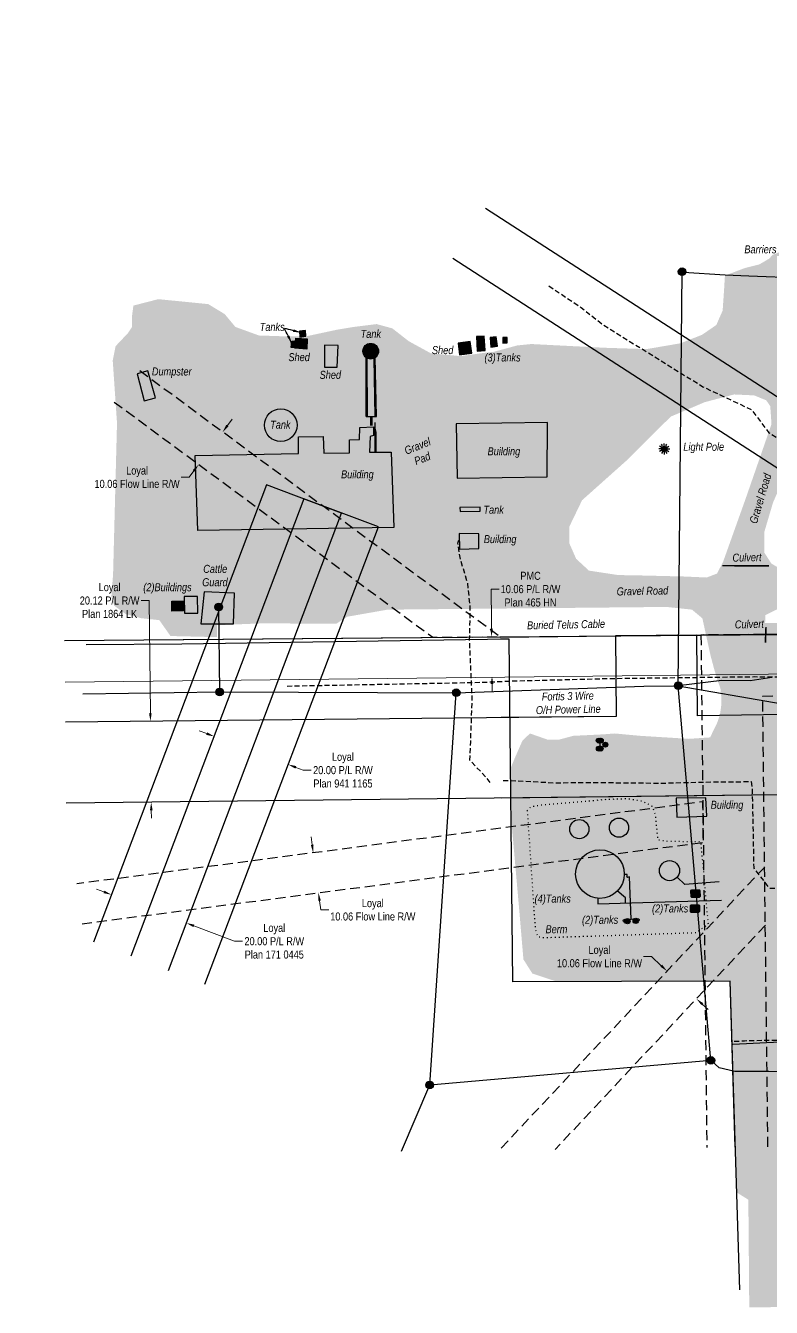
# Model space of a CAD drawing. Extents: x 675835 to 685285, y 5733153 to 5738077.
# Drawn here: x 682782 to 683713, y 5733308 to 5734909 of the extents above; entities that cross this region are included whole.
import ezdxf

# ---------------------------------------------------------------- set-up
doc = ezdxf.new("R2010")
doc.units = 0
doc.header["$LTSCALE"] = 5
doc.header["$PDMODE"] = 34
doc.header["$PDSIZE"] = 0.03
for name, pattern in [('foc-ACCESSROAD', [3.75, 2.5, -1.25]), ('foc-FLOWLINE', [3.75, 2.5, -1.25]), ('foc-TOPO', [1, 0.2, -0.8]), ('POWERLINE5', [7.8, 2.4, -0.6, 0.6, -0.6, 0.6, -0.6, 2.4]), ('UG_PIPE', [1.875, 1.25, -0.625])]:
    doc.linetypes.add(name, pattern=pattern)
doc.layers.get('Defpoints').update_dxf_attribs({"color": 9})
for name, color, linetype in [('AS-CABLE', 224, 'foc-CABLE'), ('AS-FENCE', 48, 'foc-FENCE'), ('AS-PIPE-UG', 44, 'UG_PIPE'), ('AS-POWER', 104, 'foc-POWER'), ('AS-POWER-EXISTING', 72, 'POWERLINE5'), ('AS-POWER-EXISTING-PP', 72, 'Continuous'), ('AS-ROADS', 254, 'Continuous'), ('AS-SYMBOL', 7, 'Continuous'), ('AS-TELUS', 224, 'foc-TEL'), ('C-AR', 13, 'foc-ACCESSROAD'), ('C-FLOWLINE', 13, 'foc-FLOWLINE'), ('C-RW', 13, 'Continuous'), ('T-GENERAL', 48, 'foc-TOPO')]:
    doc.layers.add(name, color=color, linetype=linetype)
for name, color, linetype, true_color in [('AS-PIPE-AG', 7, 'Continuous', 0x7d00fa), ('AS-STRUCTURE-H', 7, 'Continuous', 0xa8a8a8), ('AS-STRUCTURE-T', 7, 'Continuous', 0x454545)]:
    doc.layers.add(name, color=color, linetype=linetype, true_color=true_color)
doc.layers.add('AS-STRUCTURE', color=7, linetype='Continuous', lineweight=30, true_color=0x595959)
for name, color, linetype, lineweight in [('C-FLOWLINE-T', 13, 'Continuous', 9), ('C-RW-T', 13, 'Continuous', 9), ('F-RW-T', 190, 'Continuous', 9), ('T-TEXT', 48, 'Continuous', 18)]:
    doc.layers.add(name, color=color, linetype=linetype, lineweight=lineweight)
doc.styles.add('80CG', font='ARIALN.TTF', dxfattribs={"height": 10})
doc.styles.add('80L', font='ARIALN.TTF', dxfattribs={"height": 10})
doc.styles.add('foc-LtypeFont', font='ARIALN.TTF', dxfattribs={"height": 7.35})
doc.linetypes.add('foc-CABLE', pattern='A,2,-1,["C",foc-LtypeFont,S=0.2,R=0,X=-0.625,Y=-0.75],-1.24,8', length=12.24)
doc.linetypes.add('foc-FENCE', pattern='A,10,-1,["X",foc-LtypeFont,S=0.2,R=0,X=-0.625,Y=-0.75],-1.24', length=12.24)
doc.linetypes.add('foc-POWER', pattern='A,6,-1,["P",foc-LtypeFont,S=0.2,R=0,X=-0.625,Y=-0.75],-1.24,4', length=12.24)
doc.linetypes.add('foc-POWER-NOLINE', pattern='A,0,-4,["P",foc-LtypeFont,S=0.2,R=0,X=-0.625,Y=-0.75],-8.24', length=12.24)
doc.linetypes.add('foc-TEL', pattern='A,2,-1,["T",foc-LtypeFont,S=0.2,R=0,X=-0.425,Y=-0.75],-1.24,8', length=12.24)
doc.linetypes.add('foc-TEL-NOLINE', pattern='A,0,-2,["T",foc-LtypeFont,S=0.2,R=0,X=-0.425,Y=-0.75],-10.24', length=12.24)
doc.dimstyles.new('Compass 5 000', dxfattribs={"dimscale": 5, "dimtxt": 9, "dimasz": 2, "dimexe": 0.2, "dimexo": 0.0625, "dimgap": 0.5, "dimtad": 0, "dimtih": 1, "dimtoh": 1, "dimzin": 0, "dimdsep": 46, "dimtxsty": '80CG', "dimcen": 0.1, "dimse1": 1, "dimse2": 1, "dimclrd": 256, "dimclrt": 256, "dimaunit": 1, "dimadec": 4, "dimazin": 0, "dimtfac": 0.06, "dimtofl": 0, "dimtmove": 0, "dimatfit": 1, "dimfxl": 0.2, "dimtolj": 1, "dimtzin": 0, "dimlwd": -1, "dimarcsym": 0})

# ---------------------------------------------------------------- blocks, each defined once
blk = doc.blocks.new('POWERPOLE')
h = blk.add_hatch(color=255)
edge = h.paths.add_edge_path()
edge.add_arc((0, 0), 0.96, 0, 360)
at = {"linetype": 'Continuous'}
for p, q in [((0.68, -0.68), (-0.68, 0.68)), ((-0.68, -0.68), (0.68, 0.68))]:
    blk.add_line(p, q, dxfattribs=at)
blk.add_circle((0, 0), 0.96, dxfattribs=at)
blk = doc.blocks.new('*D711')
at = {"layer": 'C-FLOWLINE-T', "transparency": 16777216}
for p, q in [((683563, 5733745.9), (683553, 5733745.9)), ((683575.1, 5733734.6), (683563, 5733745.9)), ((683626.4, 5733686.5), (683633.7, 5733679.7))]:
    blk.add_line(p, q, dxfattribs=at)
for points in [[(683576.3, 5733735.8), (683574, 5733733.3), (683582.4, 5733727.7)], [(683627.6, 5733687.7), (683625.3, 5733685.3), (683619.1, 5733693.3)]]:
    blk.add_solid(points, dxfattribs=at)
at = {"layer": 'Defpoints', "color": 0, "transparency": 16777216}
for p in [(683656, 5733806.3), (683692.7, 5733771.9), (683619.1, 5733693.3)]:
    blk.add_point(p, dxfattribs=at)
at = {"layer": 'C-FLOWLINE-T', "transparency": 16777216, "insert": (683498, 5733745.9), "char_height": 10, "attachment_point": 5, "style": '80CG'}
blk.add_mtext('\\A1;Loyal\\P10.06 Flow Line R/W', dxfattribs=at)
blk = doc.blocks.new('*D712')
at = {"layer": 'C-FLOWLINE-T', "transparency": 16777216}
for p, q in [((683139.3, 5733885.4), (683138, 5733895.4)), ((683148.5, 5733815.7), (683150, 5733804.3)), ((683150, 5733804.3), (683160, 5733804.3))]:
    blk.add_line(p, q, dxfattribs=at)
for points in [[(683141, 5733885.7), (683137.7, 5733885.2), (683140.6, 5733875.5)], [(683150.1, 5733816), (683146.8, 5733815.5), (683147.2, 5733825.7)]]:
    blk.add_solid(points, dxfattribs=at)
at = {"layer": 'Defpoints', "color": 0, "transparency": 16777216}
for p in [(683559.7, 5733930.5), (683566.3, 5733880.6), (683147.2, 5733825.7)]:
    blk.add_point(p, dxfattribs=at)
at = {"layer": 'C-FLOWLINE-T', "transparency": 16777216, "insert": (683215, 5733804.3), "char_height": 10, "attachment_point": 5, "style": '80CG'}
blk.add_mtext('\\A1;Loyal\\P10.06 Flow Line R/W', dxfattribs=at)
blk = doc.blocks.new('*D713')
at = {"layer": 'C-FLOWLINE-T', "transparency": 16777216}
for p, q in [((683033.5, 5734409.3), (683039.4, 5734417.3)), ((682985.7, 5734344.7), (682975.7, 5734344.7)), ((682991.7, 5734352.7), (682985.7, 5734344.7))]:
    blk.add_line(p, q, dxfattribs=at)
for points in [[(683032.1, 5734410.3), (683034.8, 5734408.3), (683027.5, 5734401.2)], [(682990.3, 5734353.7), (682993, 5734351.7), (682997.6, 5734360.8)]]:
    blk.add_solid(points, dxfattribs=at)
at = {"layer": 'Defpoints', "color": 0, "transparency": 16777216}
for p in [(683051.2, 5734383.7), (682997.6, 5734360.8), (683021.4, 5734343.2)]:
    blk.add_point(p, dxfattribs=at)
at = {"layer": 'C-FLOWLINE-T', "transparency": 16777216, "insert": (682920.7, 5734344.7), "char_height": 10, "attachment_point": 5, "style": '80CG'}
blk.add_mtext('\\A1;Loyal\\P10.06 Flow Line R/W', dxfattribs=at)
blk = doc.blocks.new('*D720')
at = {"layer": 'C-RW-T', "transparency": 16777216}
for p, q in [((682935.9, 5734190.7), (682925.9, 5734190.7)), ((682937.3, 5734049.9), (682935.9, 5734190.7)), ((682938.4, 5733928.8), (682938.5, 5733918.8))]:
    blk.add_line(p, q, dxfattribs=at)
for points in [[(682938.9, 5734049.9), (682935.6, 5734049.9), (682937.4, 5734039.9)], [(682940.1, 5733928.8), (682936.8, 5733928.8), (682938.3, 5733938.8)]]:
    blk.add_solid(points, dxfattribs=at)
at = {"layer": 'Defpoints', "color": 0, "transparency": 16777216}
for p in [(682462.3, 5734035.4), (682463.3, 5733934.3), (682938.3, 5733938.8)]:
    blk.add_point(p, dxfattribs=at)
at = {"layer": 'C-RW-T', "transparency": 16777216, "insert": (682886.4, 5734190.7), "char_height": 10, "attachment_point": 5, "style": '80CG'}
blk.add_mtext('\\A1;Loyal\\P20.12 P/L R/W\\PPlan 1864 LK', dxfattribs=at)
blk = doc.blocks.new('*D721')
at = {"layer": 'C-RW-T', "transparency": 16777216}
for p, q in [((682879.3, 5733826.8), (682870, 5733830.3)), ((682991.5, 5733784.3), (683042.5, 5733765.1)), ((683042.5, 5733765.1), (683052.5, 5733765.1))]:
    blk.add_line(p, q, dxfattribs=at)
for points in [[(682879.9, 5733828.3), (682878.7, 5733825.2), (682888.7, 5733823.2)], [(682992.1, 5733785.9), (682991, 5733782.8), (682982.2, 5733787.9)]]:
    blk.add_solid(points, dxfattribs=at)
at = {"layer": 'Defpoints', "color": 0, "transparency": 16777216}
for p in [(682886.7, 5733817.9), (682980.2, 5733782.5), (682982.2, 5733787.9)]:
    blk.add_point(p, dxfattribs=at)
at = {"layer": 'C-RW-T', "transparency": 16777216, "insert": (683092, 5733765.1), "char_height": 10, "attachment_point": 5, "style": '80CG'}
blk.add_mtext('\\A1;Loyal\\P20.00 P/L R/W\\PPlan 171 0445', dxfattribs=at)
blk = doc.blocks.new('*D722')
at = {"layer": 'C-RW-T', "transparency": 16777216}
for p, q in [((683007.6, 5734024.5), (682998.2, 5734028)), ((683118.8, 5733982.3), (683128.1, 5733978.8)), ((683128.1, 5733978.8), (683138.1, 5733978.8))]:
    blk.add_line(p, q, dxfattribs=at)
for points in [[(683008.2, 5734026.1), (683007, 5734022.9), (683016.9, 5734021)], [(683119.4, 5733983.9), (683118.2, 5733980.8), (683109.4, 5733985.9)]]:
    blk.add_solid(points, dxfattribs=at)
at = {"layer": 'Defpoints', "color": 0, "transparency": 16777216}
for p in [(683007.3, 5733995.6), (683109.4, 5733985.9), (683099.8, 5733960.6)]:
    blk.add_point(p, dxfattribs=at)
at = {"layer": 'C-RW-T', "transparency": 16777216, "insert": (683177.7, 5733978.8), "char_height": 10, "attachment_point": 5, "style": '80CG'}
blk.add_mtext('\\A1;Loyal\\P20.00 P/L R/W\\PPlan 941 1165', dxfattribs=at)
blk = doc.blocks.new('*D724')
at = {"layer": 'Defpoints', "color": 0, "transparency": 16777216}
for p in [(683756, 5734148.8), (683363.3, 5734145.4), (683756.4, 5734099.9)]:
    blk.add_point(p, dxfattribs=at)
at = {"layer": 'F-RW-T', "transparency": 16777216}
for p, q in [((683372.8, 5734204.9), (683362.8, 5734204.9)), ((683362.8, 5734204.9), (683363.2, 5734165.4)), ((683363.3, 5734155.4), (683363.2, 5734165.4)), ((683363.9, 5734086.5), (683363.9, 5734076.5))]:
    blk.add_line(p, q, dxfattribs=at)
for points in [[(683364.9, 5734155.4), (683361.6, 5734155.4), (683363.3, 5734145.4)], [(683365.5, 5734086.5), (683362.2, 5734086.5), (683363.8, 5734096.5)]]:
    blk.add_solid(points, dxfattribs=at)
at = {"layer": 'F-RW-T', "transparency": 16777216, "insert": (683411.9, 5734204.9), "char_height": 10, "attachment_point": 5, "style": '80CG'}
blk.add_mtext('\\A1;PMC\\P10.06 P/L R/W\\PPlan 465 HN', dxfattribs=at)
blk = doc.blocks.new('RISER')
h = blk.add_hatch(color=255)
h.dxf.hatch_style = 1
edge = h.paths.add_edge_path()
edge.add_arc((0, 0), 0.7, 0, 360)
blk.add_hatch(color=13).paths.add_polyline_path([(0.58, -0.15), (-0.58, -0.15, 0.774597)])
at = {"color": 13}
blk.add_line((-0.58, -0.15), (0.58, -0.15), dxfattribs=at)
blk.add_circle((0, 0), 0.6, dxfattribs=at)
blk = doc.blocks.new('lightpole')
h = blk.add_hatch(color=255)
h.dxf.hatch_style = 1
h.paths.add_polyline_path([(-0.78, 0, 1), (0.78, 0, 1)])
h.paths.add_polyline_path([(0.68, 0, -1), (-0.68, 0, -1)], flags=16)
h = blk.add_hatch(color=13)
h.dxf.hatch_style = 1
edge = h.paths.add_edge_path()
edge.add_arc((0, 0), 0.682, 0, 360)
at = {"color": 13}
for p, q in [((-0.86, 0), (-1.38, 0)), ((-0.75, 0.43), (-1.19, 0.69)), ((-0.43, 0.75), (-0.69, 1.19)), ((0, 0.86), (0, 1.38)), ((0.43, 0.75), (0.69, 1.19)), ((0.75, 0.43), (1.19, 0.69)), ((0.86, 0), (1.38, 0)), ((-0.75, -0.43), (-1.19, -0.69)), ((-0.43, -0.75), (-0.69, -1.19)), ((0, -0.86), (0, -1.38)), ((0.43, -0.75), (0.69, -1.19)), ((0.75, -0.43), (1.19, -0.69))]:
    blk.add_line(p, q, dxfattribs=at)
blk.add_circle((0, 0), 0.682, dxfattribs=at)

msp = doc.modelspace()

# ---------------------------------------------------------------- hatches: boundary and pattern name
at = {"layer": 'AS-ROADS'}
h = msp.add_hatch(color=256, dxfattribs=at)
h.dxf.hatch_style = 1
h.paths.add_polyline_path([(683712.806, 5734411.095), (683679.819, 5734315.983), (683652.146, 5734238.545), (683644.766, 5734224.41), (683631.852, 5734219.493), (683604.179, 5734220.722), (683554.367, 5734221.952), (683521.159, 5734222.566), (683484.877, 5734228.097), (683468.888, 5734242.847), (683460.279, 5734262.514), (683460.279, 5734282.795), (683476.267, 5734315.983), (683534.074, 5734367.608), (683586.96, 5734420.462), (683629.371, 5734438.504), (683666.067, 5734448.155), (683691.174, 5734446.996), (683706.239, 5734440.82), (683711.261, 5734433.485)])
h.paths.add_polyline_path([(683769.321, 5734417.785), (683790.25, 5734427.292), (683850.886, 5734439.052), (683886.275, 5734439.813), (683906.824, 5734437.911), (683924.329, 5734433.728), (683938.789, 5734422.319), (683968.471, 5734397.219), (683984.834, 5734372.879), (684012.263, 5734311.146), (684026.343, 5734259.701), (684036.618, 5734237.263), (684040.043, 5734214.065), (684047.653, 5734200.374), (684051.459, 5734189.725), (684051.459, 5734177.556), (684044.229, 5734171.091), (684034.308, 5734166.547), (684022.892, 5734173.393), (683970.759, 5734195.07), (683904.017, 5734211.451), (683872.433, 5734216.775), (683823.724, 5734225.903), (683792.901, 5734228.185), (683764.741, 5734227.044), (683745.715, 5734225.903), (683728.971, 5734226.663), (683723.958, 5734230.19), (683712.542, 5734237.035), (683703.79, 5734250.726), (683703.79, 5734276.207), (683714.826, 5734313.476), (683754.861, 5734403.714), (683759.427, 5734408.277)])
h.paths.add_polyline_path([(683977.117, 5734149.591), (684000.36, 5734140.974), (684064.856, 5734112.875), (684085.475, 5734098.639), (684091.098, 5734087.399), (684083.601, 5734083.278), (684074.603, 5734081.404), (684061.108, 5734078.033), (684053.61, 5734078.782), (684040.489, 5734079.906), (684027.368, 5734090.396), (684016.871, 5734099.013), (684008.249, 5734106.506), (684000.751, 5734115.498), (683993.254, 5734123.366), (683983.507, 5734132.732), (683979.008, 5734138.727), (683973.01, 5734141.349), (683964.388, 5734143.597), (683950.892, 5734147.718), (683943.394, 5734149.592), (683928.024, 5734154.087), (683920.901, 5734155.586), (683908.53, 5734155.586), (683883.788, 5734157.085), (683869.167, 5734158.958), (683857.546, 5734159.707), (683845.175, 5734160.457), (683832.804, 5734161.206), (683824.181, 5734159.707), (683815.184, 5734160.082), (683810.175, 5734156.977), (683763.081, 5734161.944), (683704.83, 5734162.682), (683705.205, 5734172.423), (683718.326, 5734179.166), (683749.816, 5734184.786), (683766.686, 5734184.037), (683792.178, 5734182.913), (683818.045, 5734183.288), (683843.912, 5734180.665), (683860.781, 5734179.166), (683883.649, 5734176.169), (683940.004, 5734163.079)])
h.paths.add_polyline_path([(684044.25, 5734327.406), (684064.589, 5734272.073), (684090.741, 5734204.368), (684107.856, 5734151.53), (684134.542, 5734119.753), (684152.711, 5734107.836), (684172.584, 5734095.92), (684191.889, 5734087.976), (684218.007, 5734082.869), (684240.719, 5734082.869), (684362.902, 5734083.599), (684500.217, 5734086.544), (684544.596, 5734091.152), (684570.545, 5734089.427), (684568.239, 5734039.315), (684413.033, 5734039.437), (684406.484, 5734028.165), (684406.848, 5734016.893), (684412.669, 5734012.894), (684429.405, 5734016.166), (684442.503, 5734017.257), (684457.784, 5734016.53), (684467.244, 5734009.985), (684569.903, 5733911.003), (684521.143, 5733847.253), (684382.499, 5733980.822), (684380.68, 5734002.275), (684374.495, 5734022.273), (684369.765, 5734031.363), (684364.672, 5734040.09), (684274.264, 5734042.697), (684233.515, 5734039.788), (684214.232, 5734040.152), (684192.766, 5734039.425), (684179.304, 5734037.607), (684168.025, 5734031.789), (684152.381, 5734003.791), (684150.198, 5733983.793), (684148.207, 5733941.115), (684151.118, 5733875.374), (684145.879, 5733821.269), (684149.924, 5733732.629), (684134.192, 5733647.569), (684110.325, 5733609.171), (684054.901, 5733558.422), (684028.821, 5733530.497), (684007.399, 5733508.157), (684003.673, 5733466.269), (683998.085, 5733397.387), (683989.615, 5733328.241), (683986.821, 5733310.555), (683685.045, 5733307.762), (683683.904, 5733442.239), (683669.864, 5733451.01), (683664.444, 5733636.091), (683661.035, 5733715.264), (683445.417, 5733714.505), (683414.248, 5733724.773), (683403.077, 5733742.402), (683397.785, 5733804.688), (683387.52, 5733921.27), (683386.583, 5733979.995), (683391.874, 5733992.923), (683401.87, 5734015.839), (683411.277, 5734024.654), (683433.032, 5734017.015), (683447.731, 5734017.015), (683465.37, 5734021.716), (683501.236, 5734023.478), (683517.111, 5734024.654), (683548.861, 5734021.716), (683609.67, 5734017.956), (683636.129, 5734019.719), (683644.948, 5734037.934), (683648.476, 5734047.924), (683650.24, 5734060.851), (683650.24, 5734069.077), (683649.064, 5734080.83), (683644.948, 5734092.582), (683641.42, 5734104.334), (683636.717, 5734121.962), (683626.487, 5734168.511), (683613.458, 5734179.362), (683581.741, 5734182.722), (683233.262, 5734179.326), (683183.116, 5734170.514), (683169.34, 5734161.703), (683077.688, 5734162.242), (683020.494, 5734159.959), (683020.494, 5734145.01), (682962.401, 5734146.4), (682948.487, 5734166.216), (682925.876, 5734168.65), (682906.396, 5734173.865), (682892.134, 5734184.294), (682888.655, 5734196.114), (682890.742, 5734223.231), (682895.643, 5734412.352), (682890.3, 5734490.67), (682893.862, 5734508.469), (682909.001, 5734524.489), (682914.344, 5734532.499), (682914.344, 5734545.849), (682916.125, 5734559.198), (682947.293, 5734567.208), (683009.63, 5734560.978), (683030.112, 5734548.519), (683043.469, 5734532.499), (683072.857, 5734521.819), (683099.572, 5734520.929), (683132.522, 5734520.929), (683169.924, 5734528.939), (683191.296, 5734532.499), (683219.793, 5734536.059), (683239.384, 5734530.719), (683259.867, 5734514.699), (683287.473, 5734499.57), (683324.875, 5734496.01), (683349.809, 5734499.57), (683365.839, 5734501.35), (683395.226, 5734509.359), (683413.036, 5734511.139), (683504.144, 5734506.486), (683556.724, 5734504.809), (683599.236, 5734512.077), (683626.085, 5734522.698), (683643.984, 5734534.996), (683647.34, 5734542.823), (683651.815, 5734552.885), (683653.546, 5734578.225), (683654.665, 5734596.673), (683679.836, 5734606.176), (683697.735, 5734610.648), (683710.041, 5734617.915), (683713.957, 5734622.387), (683729.06, 5734628.537), (683747.518, 5734631.332), (683814.216, 5734642.109), (683854.49, 5734655.526), (683899.239, 5734658.321), (683926.088, 5734659.439), (683941.75, 5734655.526), (683994.582, 5734642.03), (684002.972, 5734625.818), (684004.164, 5734471.507)])
at = {"layer": 'AS-STRUCTURE-H'}
h = msp.add_hatch(color=256, dxfattribs=at)
h.dxf.hatch_style = 1
h.paths.add_polyline_path([(683132.988, 5734517.709), (683132.479, 5734504.843), (683117.857, 5734505.788), (683119.021, 5734518.29)])
h = msp.add_hatch(color=256, dxfattribs=at)
h.dxf.hatch_style = 1
h.paths.add_polyline_path([(683123.377, 5734527.182), (683123.907, 5734519.768), (683131.401, 5734520.827), (683130.796, 5734528.014)])
h = msp.add_hatch(color=256, dxfattribs=at)
h.dxf.hatch_style = 1
h.paths.add_polyline_path([(683344.304, 5734520.387), (683345.501, 5734502.337), (683355.152, 5734503.026), (683354.246, 5734520.773)])
h = msp.add_hatch(color=256, dxfattribs=at)
h.dxf.hatch_style = 1
h.paths.add_polyline_path([(683361.531, 5734519.413), (683362.573, 5734507.28), (683370.852, 5734508.506), (683368.89, 5734520.271)])
h = msp.add_hatch(color=256, dxfattribs=at)
h.dxf.hatch_style = 1
h.paths.add_polyline_path([(683377.449, 5734519.198), (683377.328, 5734512.423), (683382.568, 5734512.541), (683382.685, 5734519.183)])
h = msp.add_hatch(color=256, dxfattribs=at)
h.dxf.hatch_style = 1
h.paths.add_polyline_path([(683118.258, 5734514.527), (683117.697, 5734506.637), (683113.004, 5734506.89), (683113.711, 5734514.765)])
h = msp.add_hatch(color=256, dxfattribs=at)
h.dxf.hatch_style = 1
h.paths.add_polyline_path([(683154.754, 5734509.558), (683154.498, 5734482.446), (683170.646, 5734482.368), (683171.816, 5734509.258)])
h = msp.add_hatch(color=256, dxfattribs=at)
h.dxf.hatch_style = 1
edge = h.paths.add_edge_path()
edge.add_arc((683212.348, 5734502.204), 9.777, 0, 360)
h = msp.add_hatch(color=256, dxfattribs=at)
h.dxf.hatch_style = 1
h.paths.add_polyline_path([(683321.796, 5734512.155), (683323.407, 5734497.763), (683338.663, 5734499.657), (683336.483, 5734514.332)])
h = msp.add_hatch(color=256, dxfattribs=at)
h.dxf.hatch_style = 1
h.paths.add_polyline_path([(682920.98, 5734473.82), (682929.464, 5734440.022), (682943.677, 5734444.095), (682933.981, 5734477.783)])
h = msp.add_hatch(color=256, dxfattribs=at)
h.dxf.hatch_style = 1
edge = h.paths.add_edge_path()
edge.add_arc((683100.091, 5734409.787), 20.371, 0, 360)
h = msp.add_hatch(color=256, dxfattribs=at)
h.dxf.hatch_style = 1
h.paths.add_polyline_path([(682996.603, 5734278.019), (682993.395, 5734372.055), (683122.108, 5734374.243), (683122.141, 5734395.379), (683152.937, 5734395.554), (683153.718, 5734374.856), (683185.984, 5734375.209), (683185.838, 5734391.62), (683198.481, 5734391.91), (683198.626, 5734406.724), (683215.919, 5734407.595), (683215.774, 5734396.703), (683211.85, 5734395.686), (683210.833, 5734375.935), (683237.888, 5734376.216), (683241.247, 5734282.023)])
h = msp.add_hatch(color=256, dxfattribs=at)
h.dxf.hatch_style = 1
h.paths.add_polyline_path([(683319.068, 5734411.528), (683320.53, 5734343.603), (683432.733, 5734345.429), (683433.03, 5734413.302)])
h = msp.add_hatch(color=256, dxfattribs=at)
h.dxf.hatch_style = 1
h.paths.add_polyline_path([(683323.871, 5734306.891), (683323.992, 5734302.073), (683348.902, 5734302.317), (683348.962, 5734307.376)])
h = msp.add_hatch(color=256, dxfattribs=at)
h.dxf.hatch_style = 1
h.paths.add_polyline_path([(683322.946, 5734274.38), (683323.363, 5734254.874), (683347.581, 5734255.647), (683347.581, 5734274.198)])
h = msp.add_hatch(color=256, dxfattribs=at)
h.dxf.hatch_style = 1
h.paths.add_polyline_path([(682979.396, 5734195.739), (682979.827, 5734175.092), (682996.422, 5734174.965), (682996.07, 5734195.675)])
h = msp.add_hatch(color=256, dxfattribs=at)
h.dxf.hatch_style = 1
h.paths.add_polyline_path([(682964.195, 5734177.646), (682964.195, 5734189.894), (682978.492, 5734189.894), (682978.492, 5734177.69)])
h = msp.add_hatch(color=256, dxfattribs=at)
h.dxf.hatch_style = 1
h.paths.add_polyline_path([(683593.594, 5733943.815), (683594.774, 5733920.118), (683632.226, 5733921.298), (683630.724, 5733944.459)])
h = msp.add_hatch(color=256, dxfattribs=at)
h.dxf.hatch_style = 1
edge = h.paths.add_edge_path()
edge.add_arc((683472.835, 5733905.151), 11.958, 0, 360)
h = msp.add_hatch(color=256, dxfattribs=at)
h.dxf.hatch_style = 1
edge = h.paths.add_edge_path()
edge.add_arc((683522.343, 5733907), 11.958, 0, 360)
h = msp.add_hatch(color=256, dxfattribs=at)
h.dxf.hatch_style = 1
edge = h.paths.add_edge_path()
edge.add_arc((683498.617, 5733849.021), 30.349, 0, 360)
h = msp.add_hatch(color=256, dxfattribs=at)
h.dxf.hatch_style = 1
edge = h.paths.add_edge_path()
edge.add_arc((683585.451, 5733853.322), 12.56, 0, 360)
h = msp.add_hatch(color=256, dxfattribs=at)
h.dxf.hatch_style = 1
h.paths.add_polyline_path([(683623.14, 5733829.044), (683613.082, 5733829.018), (683611.733, 5733828.383), (683611.733, 5733827.881), (683611.971, 5733821.11), (683612.924, 5733820.158), (683622.893, 5733820.223), (683624.029, 5733821.325), (683623.921, 5733828.124)])
h = msp.add_hatch(color=256, dxfattribs=at)
h.dxf.hatch_style = 1
h.paths.add_polyline_path([(683622.462, 5733810.331), (683612.404, 5733810.304), (683611.054, 5733809.67), (683611.054, 5733809.167), (683611.292, 5733802.397), (683612.245, 5733801.445), (683622.215, 5733801.51), (683623.351, 5733802.612), (683623.242, 5733809.411)])
h = msp.add_hatch(color=256, dxfattribs=at)
h.dxf.hatch_style = 1
h.paths.add_polyline_path([(683613.754, 5733807.924), (683612.563, 5733806.787), (683612.536, 5733803.878), (683613.092, 5733802.423), (683621.88, 5733802.45), (683622.303, 5733803.931), (683622.25, 5733806.285), (683621.456, 5733807.871)])
h = msp.add_hatch(color=256, dxfattribs=at)
h.dxf.hatch_style = 1
edge = h.paths.add_edge_path()
edge.add_arc((683532.893, 5733790.214), 3.329, 0, 360)
h = msp.add_hatch(color=256, dxfattribs=at)
h.dxf.hatch_style = 1
edge = h.paths.add_edge_path()
edge.add_arc((683532.893, 5733790.214), 3.329, 0, 360)
h = msp.add_hatch(color=256, dxfattribs=at)
h.dxf.hatch_style = 1
edge = h.paths.add_edge_path()
edge.add_arc((683543.257, 5733790.568), 3.329, 0, 360)
h = msp.add_hatch(color=256, dxfattribs=at)
h.dxf.hatch_style = 1
edge = h.paths.add_edge_path()
edge.add_arc((683543.257, 5733790.568), 3.329, 0, 360)

# ---------------------------------------------------------------- linework, layer by layer
at = {"layer": 'AS-CABLE', "flags": 128}
for points in [[(683601.141, 5734601.395), (683602.836, 5734600.891), (683654.901, 5734597.691), (683684.316, 5734596.516), (683749.914, 5734593.677), (683784.447, 5734587.778), (683789.501, 5734586.848), (683793.936, 5734583.064)], [(683713.051, 5734094.449), (683686.166, 5734090.365), (683650.827, 5734090.705), (683596.377, 5734084.331), (683836.748, 5734042.624), (683839.477, 5734062.04), (683855.129, 5734070.238), (683903.765, 5734085.436)], [(683727.823, 5733609.553), (683721.154, 5733602.18), (683721.204, 5733602.175), (683709.366, 5733602.57), (683667.219, 5733602.515), (683647.658, 5733607.034), (683637.09, 5733616.362)]]:
    msp.add_lwpolyline(points, dxfattribs=at)
at = {"layer": 'AS-FENCE', "flags": 128}
msp.add_lwpolyline([(683004.642, 5734201.396), (683000.181, 5734161.727), (683041.246, 5734161.727), (683042.504, 5734200.138)], close=True, dxfattribs=at)
for points in [[(683673.151, 5733329.546), (683661.035, 5733715.264), (683389.745, 5733714.309), (683385.141, 5734142.45), (682976.771, 5734136.156), (682857.189, 5734135.501)], [(683667.554, 5733507.726), (683661.035, 5733715.264), (683389.745, 5733714.309), (683385.141, 5734142.45), (683374.244, 5734142.282)]]:
    msp.add_lwpolyline(points, dxfattribs=at)
at = {"layer": 'AS-PIPE-AG', "flags": 128}
for points in [[(683206.808, 5734420.44), (683206.77, 5734494.34)], [(683208.389, 5734420.478), (683208.029, 5734493.474)], [(683218.027, 5734420.664), (683216.65, 5734493.189)], [(683219.608, 5734420.703), (683218.118, 5734494.318)], [(683206.808, 5734420.44), (683219.608, 5734420.703)], [(683212.339, 5734420.554), (683212.289, 5734409.179)], [(683213.612, 5734420.448), (683213.612, 5734409.179)], [(683217.485, 5734413.138), (683217.619, 5734375.613)], [(683217.497, 5734405.707), (683218.891, 5734401.114), (683218.941, 5734375.917)], [(683537.681, 5733792.796), (683535.32, 5733845.381), (683533.099, 5733844.826), (683532.359, 5733845.381), (683532.498, 5733846.213), (683532.498, 5733848.294), (683529.027, 5733848.34)], [(683647.66, 5733839.313), (683604.584, 5733836.181), (683594.861, 5733845.003)], [(683530.624, 5733812.984), (683530.341, 5733819.357), (683520.211, 5733828.02)], [(683496.091, 5733818.777), (683495.973, 5733811.974), (683650.232, 5733816.468)], [(683529.688, 5733789.175), (683528.811, 5733789.042), (683527.828, 5733789.732), (683527.509, 5733790.741), (683528.094, 5733791.776), (683529.103, 5733792.414), (683537.685, 5733792.785), (683546.878, 5733792.971), (683547.568, 5733792.281), (683547.595, 5733791.272), (683547.01, 5733790.555), (683545.921, 5733790.13), (683543.291, 5733790.263)], [(683529.688, 5733789.175), (683532.582, 5733789.702)], [(683723.442, 5733638.995), (683664.444, 5733636.091)]]:
    msp.add_lwpolyline(points, dxfattribs=at)
at = {"layer": 'AS-PIPE-UG', "flags": 128}
for points in [[(683434.902, 5734583.789), (683475.209, 5734556.699), (683503.549, 5734534.553), (683627.111, 5734457.867), (683687.825, 5734429.137), (683709.656, 5734400.293), (683747.429, 5734377.702), (683791.291, 5734350.997), (683882.684, 5734295.567), (683954.591, 5734255.119), (683987.045, 5734230.139), (683990.439, 5734217.486), (683992.864, 5734195.59), (684005.827, 5734128.963), (684021.454, 5734040.394), (684014.955, 5733958.739), (684008.346, 5733875.599), (684004.627, 5733828.808), (683973.817, 5733811.386), (683960.745, 5733774.773)], [(683361.56, 5733963.273), (683357.431, 5733968.932), (683336.16, 5733991.048), (683337.23, 5734014.224), (683339.1, 5734068.784), (683335.815, 5734140.795), (683336.755, 5734182.338), (683333.451, 5734212.517), (683323.897, 5734244.341), (683321.283, 5734262.403), (683322.233, 5734266.022)], [(683723.374, 5734094.829), (683691.42, 5734095.224), (683604.956, 5734094.189), (683506.734, 5734092.869), (683387.311, 5734089.82), (683353.607, 5734088.23), (683106.113, 5734083.466)], [(683723.374, 5734094.829), (683691.42, 5734095.224), (683604.956, 5734094.189), (683506.734, 5734092.869), (683387.311, 5734089.82), (683374.701, 5734089.225)], [(683498.63, 5734015.544), (683498.53, 5734006.02)], [(683377.932, 5733966.068), (683406.247, 5733965.058), (683445.195, 5733962.823), (683472.65, 5733963.598), (683576.626, 5733962.663), (683646.203, 5733964.408), (683687.48, 5733964.483), (683688.68, 5733955.24), (683690.605, 5733856.618), (683709.701, 5733831.548), (683770.64, 5733830.968), (683841.282, 5733830.008), (683875.366, 5733825.739), (683878.45, 5733801.533), (683879.67, 5733776.848), (683883.329, 5733757.821), (683900.321, 5733751.837)], [(683916.058, 5733647.297), (683908.19, 5733647.546), (683877.735, 5733646.197), (683811.387, 5733644.512), (683751.563, 5733641.623), (683707.342, 5733641.228), (683678.897, 5733640.443), (683664.54, 5733639.618)]]:
    msp.add_lwpolyline(points, dxfattribs=at)
at = {"layer": 'AS-POWER'}
for p, q in [((683596.397, 5734084.351), (683601.141, 5734601.395)), ((683286.037, 5733585.649), (683319.156, 5734075.498)), ((683286.037, 5733585.649), (683637.09, 5733616.362)), ((683250.809, 5733502.906), (683286.037, 5733585.649))]:
    msp.add_line(p, q, dxfattribs=at)
at = {"layer": 'AS-POWER', "flags": 128}
for points in [[(683023.819, 5734076.547), (683022.691, 5734182.625)], [(682852.929, 5734074.269), (683023.819, 5734076.547), (683319.156, 5734075.498), (683553.243, 5734083.76), (683596.397, 5734084.351)], [(683637.18, 5733616.272), (683596.397, 5734084.351)]]:
    msp.add_lwpolyline(points, dxfattribs=at)
at = {"layer": 'AS-STRUCTURE', "flags": 128}
for points in [[(683132.988, 5734517.709), (683132.479, 5734504.843), (683117.857, 5734505.788), (683119.021, 5734518.29)], [(683123.377, 5734527.182), (683123.907, 5734519.768), (683131.401, 5734520.827), (683130.796, 5734528.014)], [(683344.304, 5734520.387), (683345.501, 5734502.337), (683355.152, 5734503.026), (683354.246, 5734520.773)], [(683361.531, 5734519.413), (683362.573, 5734507.28), (683370.852, 5734508.506), (683368.89, 5734520.271)], [(683377.449, 5734519.198), (683377.328, 5734512.423), (683382.568, 5734512.541), (683382.685, 5734519.183)], [(683118.258, 5734514.527), (683117.697, 5734506.637), (683113.004, 5734506.89), (683113.711, 5734514.765)], [(683154.754, 5734509.558), (683154.498, 5734482.446), (683170.646, 5734482.368), (683171.816, 5734509.258)], [(683321.796, 5734512.155), (683323.407, 5734497.763), (683338.663, 5734499.657), (683336.483, 5734514.332)], [(682920.98, 5734473.82), (682929.464, 5734440.022), (682943.677, 5734444.095), (682933.981, 5734477.783)], [(682996.603, 5734278.019), (682993.395, 5734372.055), (683122.108, 5734374.243), (683122.141, 5734395.379), (683152.937, 5734395.554), (683153.718, 5734374.856), (683185.984, 5734375.209), (683185.838, 5734391.62), (683198.481, 5734391.91), (683198.626, 5734406.724), (683215.919, 5734407.595), (683215.774, 5734396.703), (683211.85, 5734395.686), (683210.833, 5734375.935), (683237.888, 5734376.216), (683241.247, 5734282.023)], [(683319.068, 5734411.528), (683320.53, 5734343.603), (683432.733, 5734345.429), (683433.03, 5734413.302)], [(683323.871, 5734306.891), (683323.992, 5734302.073), (683348.902, 5734302.317), (683348.962, 5734307.376)], [(683322.946, 5734274.38), (683323.363, 5734254.874), (683347.581, 5734255.647), (683347.581, 5734274.198)], [(682979.396, 5734195.739), (682979.827, 5734175.092), (682996.422, 5734174.965), (682996.07, 5734195.675)], [(682964.195, 5734177.646), (682964.195, 5734189.894), (682978.492, 5734189.894), (682978.492, 5734177.69)], [(683593.594, 5733943.815), (683594.774, 5733920.118), (683632.226, 5733921.298), (683630.724, 5733944.459)], [(683623.14, 5733829.044), (683613.082, 5733829.018), (683611.733, 5733828.383), (683611.733, 5733827.881), (683611.971, 5733821.11), (683612.924, 5733820.158), (683622.893, 5733820.223), (683624.029, 5733821.325), (683623.921, 5733828.124)], [(683622.462, 5733810.331), (683612.404, 5733810.304), (683611.054, 5733809.67), (683611.054, 5733809.167), (683611.292, 5733802.397), (683612.245, 5733801.445), (683622.215, 5733801.51), (683623.351, 5733802.612), (683623.242, 5733809.411)], [(683613.754, 5733807.924), (683612.563, 5733806.787), (683612.536, 5733803.878), (683613.092, 5733802.423), (683621.88, 5733802.45), (683622.303, 5733803.931), (683622.25, 5733806.285), (683621.456, 5733807.871)]]:
    msp.add_lwpolyline(points, close=True, dxfattribs=at)
at = {"layer": 'AS-STRUCTURE'}
for centre, radius in [((683212.348, 5734502.204), 9.777), ((683100.091, 5734409.787), 20.371), ((683472.835, 5733905.151), 11.958), ((683522.343, 5733907), 11.958), ((683498.617, 5733849.021), 30.349), ((683585.451, 5733853.322), 12.56), ((683532.893, 5733790.214), 3.329), ((683543.257, 5733790.568), 3.329)]:
    msp.add_circle(centre, radius, dxfattribs=at)
at = {"layer": 'AS-TELUS', "linetype": 'foc-TEL-NOLINE', "flags": 128}
msp.add_lwpolyline([(683374.22, 5734145.018), (684057.97, 5734152.924)], dxfattribs=at)
at = {"layer": 'C-AR'}
for points in [[(685040.03, 5734162.309), (684942.169, 5734161.107), (684666.17, 5734157.332), (684246.462, 5734152.673), (683624.696, 5734147.673), (683632.101, 5733507.316)], [(683708.281, 5733508.197), (683701.765, 5734071.458), (684952.963, 5734085.933)]]:
    msp.add_lwpolyline(points, dxfattribs=at)
at = {"layer": 'C-FLOWLINE', "flags": 128}
for points in [[(682892.149, 5734438.723), (683289.898, 5734144.797), (683373.734, 5734145.377), (682922.037, 5734479.169)], [(682851.936, 5733786.931), (683627.747, 5733888.699), (683627.161, 5733939.344), (682845.395, 5733836.795)], [(683704.295, 5733857.828), (683373.155, 5733504.321)], [(683705.135, 5733785.162), (683442.819, 5733505.127)]]:
    msp.add_lwpolyline(points, dxfattribs=at)
at = {"layer": 'C-RW', "flags": 128}
for points in [[(682830.237, 5734140.847), (684169.976, 5734152.013), (684154.294, 5734602.735), (683865.277, 5734841.776), (683783.728, 5734908.889)], [(683374.216, 5734145.521), (684169.976, 5734152.013), (684154.294, 5734602.735), (683865.277, 5734841.776), (683783.728, 5734908.889)], [(683355.897, 5734680.856), (684021.01, 5734250.737), (684065.744, 5734058.357), (684074.403, 5733851.747), (683971.91, 5733666.187), (683906.271, 5733702.442), (683998.602, 5733869.605), (683991.117, 5734048.207), (683954.837, 5734204.23), (683314.891, 5734618.074)], [(682959.826, 5733728.73), (683175.861, 5734299.903), (683082.345, 5734335.273), (682866.31, 5733764.1)], [(683005.404, 5733711.491), (683221.921, 5734282.649), (683129.103, 5734317.588), (682913.068, 5733746.415)], [(682832.104, 5733938.114), (683758.462, 5733948.646), (683757.762, 5734048.957), (683620.353, 5734046.693), (683619.631, 5734147.63), (683518.039, 5734146.757), (683519.041, 5734045.923), (682831.176, 5734038.822)], [(683375.952, 5733944.297), (683758.462, 5733948.646), (683757.762, 5734048.957), (683620.353, 5734046.693), (683619.631, 5734147.63), (683518.039, 5734146.757), (683519.041, 5734045.923), (683375.088, 5734044.437)]]:
    msp.add_lwpolyline(points, dxfattribs=at)
at = {"layer": 'F-RW-T', "flags": 128}
msp.add_lwpolyline([(682830.717, 5734088.679), (683818.946, 5734100.193), (683818.511, 5734149.339), (682830.237, 5734140.847)], dxfattribs=at)
at = {"layer": 'T-GENERAL', "flags": 128}
msp.add_lwpolyline([(683407.782, 5733928.47), (683417.76, 5733780.41), (683420.722, 5733771.161), (683428.126, 5733769.681), (683618.488, 5733775.947), (683634.036, 5733786.306), (683624.784, 5733889.279), (683584.063, 5733889.649), (683571.107, 5733891.499), (683568.145, 5733921.836), (683564.443, 5733933.305), (683552.597, 5733939.594), (683533.718, 5733942.924), (683508.175, 5733942.184), (683481.891, 5733939.964), (683426.363, 5733935.155), (683412.561, 5733932.958)], close=True, dxfattribs=at)
at = {"layer": 'T-TEXT', "flags": 128}
for points, const_width in [([(683709.706, 5734234.108), (683651.367, 5734234.293)], 2), ([(683705.187, 5734138.206), (683705.962, 5734157.527)], 1.999)]:
    msp.add_lwpolyline(points, dxfattribs=dict(at, const_width=const_width))

# ---------------------------------------------------------------- block references
at = {"layer": 'AS-POWER-EXISTING', "xscale": 4.999077600000041, "yscale": 4.999077600000041, "zscale": 4.999077600000041}
for p in [(683596.397, 5734084.351), (683637.18, 5733616.272)]:
    msp.add_blockref('POWERPOLE', p, dxfattribs=at)
at = {"layer": 'AS-POWER-EXISTING-PP', "color": 3, "xscale": 4.999077600000041, "yscale": 4.999077600000041, "zscale": 4.999077600000041}
msp.add_blockref('POWERPOLE', (683601.141, 5734601.395), dxfattribs=at)
at = {"layer": 'AS-POWER-EXISTING-PP', "xscale": 4.998186764371703, "yscale": 4.998186764371703, "zscale": 4.998186764371703}
for p in [(683022.691, 5734182.625), (683023.819, 5734076.547), (683319.156, 5734075.498), (683286.037, 5733585.649)]:
    msp.add_blockref('POWERPOLE', p, dxfattribs=at)
at = {"layer": 'AS-SYMBOL'}
for name, p, xscale, yscale, zscale in [('lightpole', (683578.841, 5734380.182), 4.998186764371707, 4.998186764371707, 4.998186764371707), ('RISER', (683499.825, 5734015.819), 4.998186764371699, 4.998186764371699, 4.998186764371699), ('RISER', (683497.095, 5734015.734), 4.998186764371699, 4.998186764371699, 4.998186764371699), ('RISER', (683497.125, 5734005.69), 4.998186764371699, 4.998186764371699, 4.998186764371699), ('RISER', (683499.635, 5734005.755), 4.998186764371699, 4.998186764371699, 4.998186764371699), ('RISER', (683505.349, 5734010.694), 4.998186764371699, 4.998186764371699, 4.998186764371699)]:
    msp.add_blockref(name, p, dxfattribs=dict(at, xscale=xscale, yscale=yscale, zscale=zscale))

# ---------------------------------------------------------------- texts
at = {"layer": 'AS-POWER', "linetype": 'foc-POWER-NOLINE', "insert": (683417.585, 5734075.476), "char_height": 9.99816, "attachment_point": 1, "rotation": 1.236995, "style": '80L'}
msp.add_mtext_dynamic_manual_height_columns('\\pi8.2994;{\\fArial Narrow|b0|i1|c0|p34;Fortis 3 Wire\\P\\pi0.58257;O/H Power Line}', width=80.67299, gutter_width=50, heights=[0], dxfattribs=at)
at = {"layer": 'AS-STRUCTURE-T', "char_height": 9.99637, "attachment_point": 1, "style": '80L'}
for s, width, insert in [('\\pi-6.6891;{\\fArial Narrow|b0|i1|c0|p34;Barriers}', 26.17776, (683685.621, 5734634.446)), ('\\pi-1.7795;{\\fArial Narrow|b0|i1|c0|p34;Tanks}', 26.17776, (683075.583, 5734537.497)), ('\\pi0.76729;{\\fArial Narrow|b0|i1|c0|p34;Tank}', 26.17776, (683199.037, 5734528.845)), ('\\pi-0.15665;{\\fArial Narrow|b0|i1|c0|p34;Shed}', 26.17776, (683109.824, 5734499.782)), ('\\pi-0.15665;{\\fArial Narrow|b0|i1|c0|p34;Shed}', 26.17776, (683288.993, 5734508.572)), ('\\pi-1.678;{\\fArial Narrow|b0|i1|c0|p34;(3)Tanks}', 40.82988, (683356.142, 5734499.371)), ('\\pi-11.95;{\\fArial Narrow|b0|i1|c0|p34;Dumpster}', 26.17776, (682951.092, 5734481.871)), ('\\pi-0.15665;{\\fArial Narrow|b0|i1|c0|p34;Shed}', 26.17776, (683148.782, 5734477.673)), ('\\pi0.76729;{\\fArial Narrow|b0|i1|c0|p34;Tank}', 26.17776, (683086.088, 5734415.384)), ('\\pi0.30627;{\\fArial Narrow|b0|i1|c0|p34;Building}', 40.82988, (683358.018, 5734382.143)), ('\\pi0.30627;{\\fArial Narrow|b0|i1|c0|p34;Building}', 40.82988, (683175.103, 5734353.39)), ('\\pi0.76729;{\\fArial Narrow|b0|i1|c0|p34;Tank}', 26.17776, (683352.371, 5734309.176)), ('\\pi0.30627;{\\fArial Narrow|b0|i1|c0|p34;Building}', 40.82988, (683353.286, 5734272.451)), ('\\pi-9.3185;{\\fArial Narrow|b0|i1|c0|p34;(2)Buildings}', 40.82988, (682937.742, 5734212.376)), ('\\pi0.30627;{\\fArial Narrow|b0|i1|c0|p34;Building}', 40.82988, (683636.585, 5733940.549)), ('\\pi-1.678;{\\fArial Narrow|b0|i1|c0|p34;(4)Tanks}', 40.82988, (683418.68, 5733823.386)), ('\\pi-1.678;{\\fArial Narrow|b0|i1|c0|p34;(2)Tanks}', 40.82988, (683565.307, 5733811.101)), ('\\pi-1.678;{\\fArial Narrow|b0|i1|c0|p34;(2)Tanks}', 40.82988, (683477.905, 5733796.875))]:
    msp.add_mtext_dynamic_manual_height_columns(s, width=width, gutter_width=50, heights=[0], dxfattribs=dict(at, insert=insert))
at = {"layer": 'AS-TELUS', "linetype": 'foc-TEL-NOLINE', "insert": (683407.139, 5734164.676), "char_height": 9.99816, "attachment_point": 1, "rotation": 1.236995, "style": '80L'}
msp.add_mtext_dynamic_manual_height_columns('\\pi0.30789;{\\fArial Narrow|b0|i1|c0|p34;Buried Telus Cable}', width=97.23506, gutter_width=50, heights=[0], dxfattribs=at)
at = {"layer": 'T-TEXT', "attachment_point": 1, "style": '80L'}
for s, width, insert, char_height, rotation in [('\\pi-3.4638;{\\fArial Narrow|b0|i1|c0|p34;Gravel\\P\\pi2.8982;Pad}', 26.17776, (683256.48, 5734383.339), 9.99637, 22.012929), ('\\pi0.61761;{\\fArial Narrow|b0|i1|c0|p34;Gravel Road}', 64.98198, (683684.761, 5734288.195), 9.99816, 73.506047), ('\\pi0.57171;{\\fArial Narrow|b0|i1|c0|p34;Culvert}', 36.82578, (683663.405, 5734249.208), 9.99816, 1.236995), ('\\pi0.61761;{\\fArial Narrow|b0|i1|c0|p34;Gravel Road}', 64.98198, (683518.811, 5734206.98), 9.99816, 1.236995), ('\\pi0.57171;{\\fArial Narrow|b0|i1|c0|p34;Culvert}', 36.82578, (683666.357, 5734165.823), 9.99816, 1.236995)]:
    msp.add_mtext_dynamic_manual_height_columns(s, width=width, gutter_width=50, heights=[0], dxfattribs=dict(at, insert=insert, char_height=char_height, rotation=rotation))
at = {"layer": 'T-TEXT', "char_height": 9.99637, "attachment_point": 1, "style": '80L'}
for s, width, insert in [('{\\fArial Narrow|b0|i1|c0|p34;Light Pole}', 50.76849, (683602.746, 5734387.828)), ('\\pi6.1193;{\\fArial Narrow|b0|i1|c0|p34;Cattle\\P\\pi4.776;Guard}', 40.82988, (682997.197, 5734235.27)), ('\\pi-0.2453;{\\fArial Narrow|b0|i1|c0|p34;Berm}', 26.17776, (683430.884, 5733785.088))]:
    msp.add_mtext_dynamic_manual_height_columns(s, width=width, gutter_width=50, heights=[0], dxfattribs=dict(at, insert=insert))

# ---------------------------------------------------------------- dimensions: what is measured, and where the dimension line sits
at = {"layer": 'C-FLOWLINE-T'}
for base, p1, p2, angle, picture, middle in [((682997.625, 5734360.779), (683051.244, 5734383.688), (683021.356, 5734343.242), 233.536573, '*D713', (682920.739, 5734344.694)), ((683147.156, 5733825.657), (683559.717, 5733930.497), (683566.257, 5733880.633), 277.473177, '*D712', (683214.958, 5733804.296)), ((683619.122, 5733693.339), (683655.998, 5733806.269), (683692.701, 5733771.888), 316.871211, '*D711', (683498.005, 5733745.905))]:
    dim = msp.add_linear_dim(base=base, p1=p1, p2=p2, angle=angle, text='Loyal\\P10.06 Flow Line R/W', dimstyle='Compass 5 000', dxfattribs=at)
    dim.commit()
    dim.dimension.update_dxf_attribs({"geometry": picture, "text_midpoint": middle, "dimtype": 161})
at = {"layer": 'C-RW-T'}
for base, p1, p2, angle, text, picture, middle in [((682938.329, 5733938.794), (682462.29, 5734035.402), (682463.251, 5733934.277), 270.544688, 'Loyal\\P20.12 P/L R/W\\PPlan 1864 LK', '*D720', (682886.394, 5734190.74)), ((683109.425, 5733985.892), (683007.332, 5733995.639), (683099.828, 5733960.575), 339.239045, 'Loyal\\P20.00 P/L R/W\\PPlan 941 1165', '*D722', (683177.666, 5733978.802)), ((682982.189, 5733787.854), (682886.662, 5733817.909), (682980.178, 5733782.538), 339.281848, 'Loyal\\P20.00 P/L R/W\\PPlan 171 0445', '*D721', (683092.017, 5733765.051))]:
    dim = msp.add_linear_dim(base=base, p1=p1, p2=p2, angle=angle, text=text, dimstyle='Compass 5 000', dxfattribs=at)
    dim.commit()
    dim.dimension.update_dxf_attribs({"geometry": picture, "text_midpoint": middle, "dimtype": 161})
at = {"layer": 'F-RW-T'}
dim = msp.add_linear_dim(base=(683363.346, 5734145.428), p1=(683756.419, 5734099.896), p2=(683755.997, 5734148.815), angle=90.494304, text='PMC\\P10.06 P/L R/W\\PPlan 465 HN', dimstyle='Compass 5 000', override={"dimtmove": 1}, dxfattribs=at)
dim.commit()
dim.dimension.update_dxf_attribs({"geometry": '*D724', "text_midpoint": (683380.88, 5734204.927), "dimtype": 161})

# ---------------------------------------------------------------- leaders
at = {"layer": 'AS-STRUCTURE-T', "path_type": 1}
for points in [[(683113.871, 5734512.135), (683104.556, 5734530.753)], [(683125.514, 5734525.478), (683104.556, 5734530.753)]]:
    msp.add_leader(points, dimstyle='Compass 5 000', override={"dimgap": 0.5, "dimtad": 0}, dxfattribs=at)

doc.saveas('drawing.dxf')
